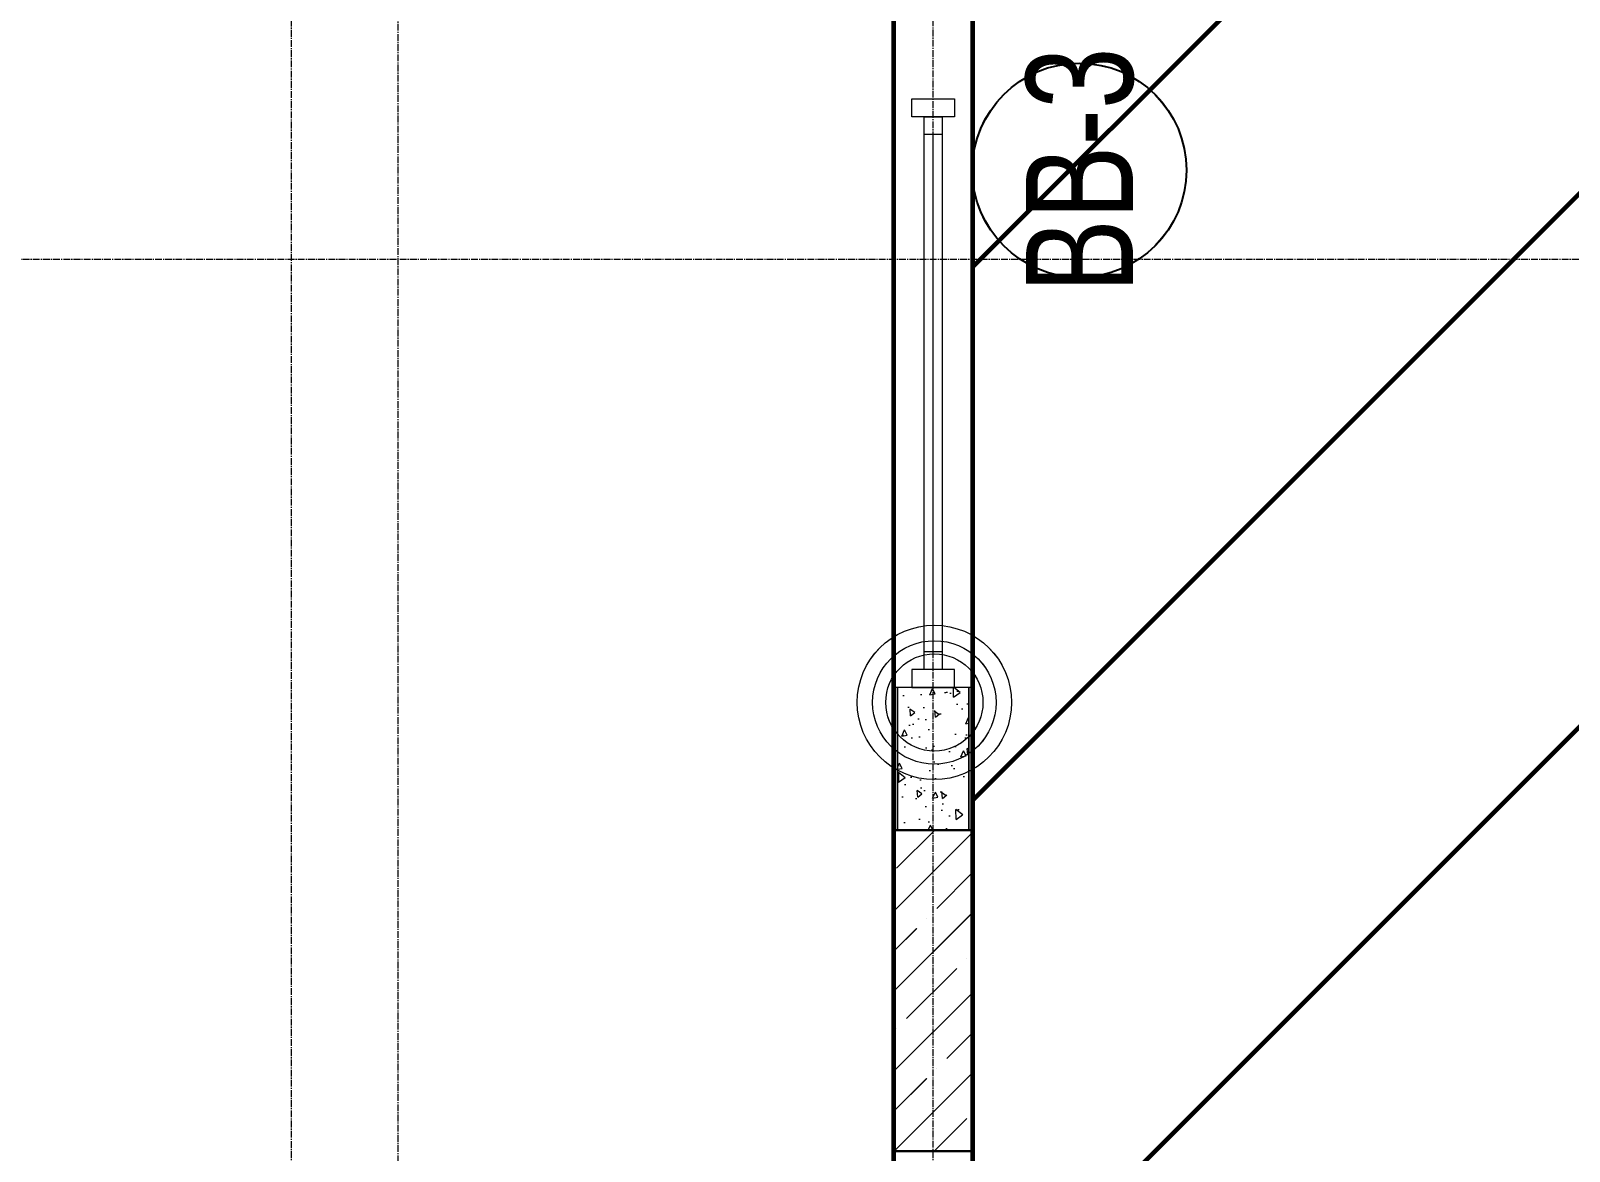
# Model space of a CAD drawing. Header units: millimetres. Extents: x 470010 to 1231400, y -134005 to 421770.
# Drawn here: x 678144 to 682457, y -34911 to -31770 of the extents above; entities that cross this region are included whole.
import ezdxf
from ezdxf.enums import TextEntityAlignment as Align

# ---------------------------------------------------------------- set-up
doc = ezdxf.new("R2010")
doc.units = ezdxf.units.MM
doc.linetypes.add('CENTER2', pattern=[28.575, 19.05, -3.175, 3.175, -3.175])
doc.linetypes.add('HIDDEN2', pattern=[4.7625, 3.175, -1.5875])
doc.layers.get('Defpoints').update_dxf_attribs({"color": 140})
for name, color, linetype, lineweight in [('0) шп потолок', 3, 'Continuous', 60), ('АР_Витраж', 4, 'Continuous', 13), ('АР_Витраж марка', 140, 'Continuous', 9), ('АР_Колонны', 70, 'Continuous', 30), ('АР_Стены ЖБ', 7, 'Continuous', 35), ('АР_Стены ПЕНОблок', 52, 'Continuous', 20), ('АР_Тонкая', 254, 'Continuous', 5), ('АР_Штриховка', 8, 'Continuous', 0)]:
    doc.layers.add(name, color=color, linetype=linetype, lineweight=lineweight)
doc.layers.add('АР_Делит', color=120, linetype='Continuous', lineweight=0, plot=False)
doc.layers.add('РД_Проем', color=230, linetype='Continuous', lineweight=0, plot=False)
doc.layers.add('РД_Витраж_вн', color=7, linetype='Continuous', true_color=0x148aff)
doc.layers.add('РД_Оси_100', color=7, linetype='Continuous', lineweight=0, true_color=0x525252)
doc.layers.add('РД_проем_инж перемыч_фахверк', color=7, linetype='Continuous', lineweight=18, true_color=0xff1f1f)
doc.styles.add('Arial_09', font='ARIALN.TTF', dxfattribs={"width": 0.9})
doc.styles.add('style1', font='ARIALN.TTF')

# ---------------------------------------------------------------- blocks, each defined once
blk = doc.blocks.new('СОШ_2200_АР_ОСИ_М100_28.05.24')
at = {"layer": 'РД_Оси_100', "color": 251, "linetype": 'CENTER2', "true_color": 0x636466}
blk.add_line((29555, 61200), (-5954.958, 61200), dxfattribs=at)
for points in [[(5849.555, 139938.679), (6000, 139538.679), (6000, -6194.559)], [(6300, -6195.83), (6300, 139538.679), (6450, 139938.679)], [(7800, -6155), (7800, 139938.679)]]:
    blk.add_lwpolyline(points, dxfattribs=at)
blk = doc.blocks.new('МаркаВитража1')
at = {"layer": 'Defpoints'}
blk.add_circle((0, 0), 3, dxfattribs=at)
at = {"color": 0, "linetype": 'ByBlock', "lineweight": -2, "style": 'Arial_09', "width": 0.9}
blk.add_attdef('АР-ОКНО:НАИМЕНОВАНИЕ', text='', height=3, dxfattribs=at).set_placement((0, 0), align=Align.MIDDLE)
blk = doc.blocks.new('A$C9108343f')
at = {"layer": 'АР_Штриховка', "linetype": 'Continuous', "lineweight": 0, "true_color": 0x000000}
h = blk.add_hatch(dxfattribs=at)
h.set_pattern_fill('AR-CONC', color=18, angle=45, style=0)
h.set_pattern_definition([(95, (-63444.08, -115658.25), (140.09465, 117.55338), [19.05, -209.55]), (40, (-63444.08, -115658.25), (-160.01845, 110.17673), [15.24, -167.64058]), (145.45144, (-63432.4, -115648.45), (-19.9238, 227.7301), [16.19001, -178.09024]), (91.1842, (-63480, -115622.33), (221.41024, 161.95341), [28.575, -314.325]), (141.63556, (-63461.55, -115608.83), (-7.08662, 342.82676), [24.28502, -267.1356]), (36.18415, (-63480, -115622.33), (-7.0866, 342.82676), [22.85997, -251.45973]), (66, (-63453.06, -115613.35), (179.51998, 34.89515), [19.05, -209.55]), (11, (-63453.06, -115613.35), (-86.53993, 173.9412), [15.24, -167.64]), (116.45145, (-63438.1, -115610.44), (92.98005, 208.83634), [16.19001, -178.08994]), (82.5, (-63444.08, -115658.25), (-57.60547, 61.973414), [0, -165.608, 0, -170.18, 0, -168.275]), (52.5, (-63444.08, -115658.25), (-23.589727, 118.087), [0, -97.028, 0, -161.798, 0, -64.135]), (12.5, (-63484.135, -115698.3), (99.927863, 91.826196), [0, -63.5, 0, -198.12, 0, -262.89]), (2.5, (-63502.1, -115716.26), (86.763904, 122.72239), [0, -82.55, 0, -131.572, 0, -186.69])])
h.paths.add_polyline_path([(14855, 66355), (15055, 66355), (15055, 66755), (14855, 66755)], flags=0)
h.paths.add_polyline_path([(14855, 69655), (15055, 69655), (15055, 69656), (14855, 69656)], flags=0)
at = {"layer": '0) шп потолок'}
for points in [[(14845, 61875), (14845, 70530), (7287.9, 70530), (7287.9, 61455), (13825, 61455)], [(19359, 70530), (15065, 70530), (15065, 45645), (19359, 45645), (19359, 68065)]]:
    blk.add_lwpolyline(points, dxfattribs=at)
at = {"layer": 'АР_Витраж', "color": 18, "linetype": 'Continuous', "lineweight": 5, "true_color": 0x000000}
for p, q in [((14845, 66755), (14845, 68405)), ((15065, 66755), (15065, 68405))]:
    blk.add_line(p, q, dxfattribs=at)
at = {"layer": 'АР_Витраж', "color": 18, "linetype": 'Continuous', "lineweight": 15, "true_color": 0x000000}
for p, q in [((14980, 68305), (14930, 68305)), ((14955, 66855), (14955, 68305)), ((14980, 66855), (14930, 66855))]:
    blk.add_line(p, q, dxfattribs=at)
for points in [[(14895, 68355), (14895, 68405), (15015, 68405), (15015, 68355)], [(14980, 66805), (14930, 66805), (14930, 68355), (14980, 68355)], [(14895, 66805), (14895, 66755), (15015, 66755), (15015, 66805)]]:
    blk.add_lwpolyline(points, close=True, dxfattribs=at)
at = {"layer": 'АР_Делит', "color": 18, "true_color": 0x000000}
for radius in [216.3, 173, 136.2]:
    blk.add_circle((14958.3, 66713.1), radius, dxfattribs=at)
at = {"layer": 'АР_Колонны', "color": 18, "linetype": 'HIDDEN2', "lineweight": 25, "true_color": 0x000000}
for p, q in [((14845, 66355), (15065, 66355)), ((14845, 65455), (14845, 66355)), ((15065, 66355), (15065, 65455)), ((15065, 65455), (14845, 65455))]:
    blk.add_line(p, q, dxfattribs=at)
at = {"layer": 'АР_Колонны', "color": 18, "linetype": 'Continuous', "lineweight": 15, "true_color": 0x000000}
for p, q in [((15065, 66355), (14845, 66355)), ((14845, 66355), (14845, 65455)), ((15065, 66355), (14845, 66355)), ((14845, 66355), (14845, 65455)), ((15065, 65455), (15065, 66355)), ((15065, 65455), (15065, 66355)), ((14845, 65455), (15065, 65455)), ((14845, 65455), (15065, 65455))]:
    blk.add_line(p, q, dxfattribs=at)
at = {"layer": 'АР_Стены ЖБ', "color": 18, "linetype": 'Continuous', "lineweight": 30, "true_color": 0x000000}
for p, q in [((15065, 66355), (14845, 66355)), ((14845, 66355), (14845, 65455)), ((15065, 65455), (15065, 66355)), ((14845, 65455), (15065, 65455))]:
    blk.add_line(p, q, dxfattribs=at)
at = {"layer": 'АР_Стены ПЕНОблок', "color": 18, "linetype": 'Continuous', "lineweight": 20, "true_color": 0x000000}
for p, q in [((15055, 66755), (14855, 66755)), ((14855, 66755), (14855, 66355)), ((15055, 66355), (15055, 66755)), ((14855, 66355), (15055, 66355))]:
    blk.add_line(p, q, dxfattribs=at)
at = {"layer": 'АР_Тонкая', "color": 18, "linetype": 'Continuous', "lineweight": 0, "true_color": 0x000000}
for p, q in [((14855, 66755), (14845, 66755)), ((14845, 66755), (14845, 66355)), ((14855, 66355), (14855, 66755)), ((15065, 66755), (15055, 66755)), ((15055, 66755), (15055, 66355)), ((15065, 66355), (15065, 66755)), ((14845, 66355), (14855, 66355)), ((15055, 66355), (15065, 66355))]:
    blk.add_line(p, q, dxfattribs=at)
at = {"layer": 'АР_Штриховка', "color": 18, "linetype": 'Continuous', "lineweight": 5, "true_color": 0x000000}
for p, q in [((14845, 66352.7), (14847.2, 66355)), ((14845, 66128.2), (15065, 66348.2)), ((14852.5, 66248.1), (14959.5, 66355)), ((14964.8, 66135.8), (15065, 66236)), ((14845, 65903.7), (15065, 66123.7)), ((14845, 66016), (14908.7, 66079.7)), ((14936.7, 66107.7), (14936.7, 66107.7)), ((15049, 65995.5), (15049, 65995.5)), ((14880.6, 65827.1), (15020.9, 65967.4)), ((14845, 65679.2), (15065, 65899.2)), ((14852.5, 65799.1), (14852.5, 65799.1)), ((14992.8, 65714.9), (15065, 65787)), ((14845, 65567), (14936.7, 65658.7)), ((14845.2, 65455), (15065, 65674.7)), ((14964.8, 65686.8), (14964.8, 65686.8)), ((14957.5, 65455), (15049, 65546.5))]:
    blk.add_line(p, q, dxfattribs=at)
at = {"layer": 'РД_Витраж_вн', "color": 18, "linetype": 'Continuous', "lineweight": 15, "true_color": 0x000000}
for p, q in [((14845, 69655), (14845, 66755)), ((15065, 69655), (15065, 66755))]:
    blk.add_line(p, q, dxfattribs=at)
at = {"layer": 'РД_Проем', "color": 18, "linetype": 'Continuous', "lineweight": 15, "true_color": 0x000000}
for p, q in [((14845, 69655), (14845, 66755)), ((15065, 69655), (15065, 66755))]:
    blk.add_line(p, q, dxfattribs=at)
at = {"layer": 'РД_проем_инж перемыч_фахверк', "color": 18, "linetype": 'Continuous', "lineweight": 15, "true_color": 0x000000}
for p, q in [((14845, 69655), (14845, 66755)), ((15065, 69655), (15065, 66755))]:
    blk.add_line(p, q, dxfattribs=at)
at = {"layer": 'АР_Витраж марка', "color": 18, "linetype": 'Continuous', "lineweight": 15, "true_color": 0x000000, "xscale": 100, "yscale": 100, "zscale": 100, "rotation": 90.00000000000001}
blk.add_blockref('МаркаВитража1', (15365, 68205), dxfattribs=at).add_auto_attribs({'АР-ОКНО:НАИМЕНОВАНИЕ': 'ВВ-3'})
at = {"layer": 'РД_Оси_100'}
blk.add_blockref('СОШ_2200_АР_ОСИ_М100_28.05.24', (7155, 6755), dxfattribs=at)
at = {"layer": 'Defpoints', "color": 18, "true_color": 0x000000, "style": 'style1'}
for p in [(143949.3, 316089.1), (143975, 281639.5), (143890.4, 273244.7), (143840, 264276.8), (143967.8, 254892.4), (12252, 104178.1), (12382.6, 96023.1)]:
    blk.add_attdef('АР-ПОМЕЩЕНИЕ:НАИМЕНОВАНИЕ', text='', height=100, dxfattribs=at).set_placement(p, align=Align.MIDDLE)
at = {"layer": 'Defpoints', "color": 18, "true_color": 0x000000, "style": 'style1', "flags": 8}
for p in [(143951.3, 279099.1), (143848.3, 269251.1), (143875.3, 260094.2), (144049.7, 250824.7), (163419.3, 238153.4), (155897.5, 237966), (183037.2, 237966), (143342.9, 237876.2)]:
    blk.add_attdef('АР-ПОМЕЩЕНИЕ:НАИМЕНОВАНИЕ', text='', height=100, dxfattribs=at).set_placement(p, align=Align.MIDDLE)

msp = doc.modelspace()

# ---------------------------------------------------------------- hatches: boundary and pattern name
at = {"layer": '0) шп потолок'}
h = msp.add_hatch(dxfattribs=at)
h.set_pattern_fill('ANSI31', color=3, scale=333)
h.paths.add_polyline_path([(685063.57, -43411.242), (685063.57, -42811.242), (685063.57, -42611.242), (685063.57, -42011.242), (685063.57, -41861.242), (685063.57, -40961.242), (685063.57, -39861.242), (685063.57, -39651.242), (685063.57, -38161.242), (685063.57, -37586.487), (684843.57, -37586.487), (684843.57, -37296.487), (685063.57, -37296.487), (685063.57, -36061.242), (685063.57, -35161.242), (685063.57, -34061.242), (685063.57, -32711.242), (685063.57, -32521.242), (685073.57, -32301.242), (692853.57, -32301.242), (692853.57, -32011.242), (692863.047, -28611.242), (692853.57, -28611.242), (692853.57, -27711.242), (692863.831, -26236.242), (689593.57, -26236.242), (689593.57, -25336.242), (687593.57, -25336.242), (687593.57, -25336.242), (686818.57, -25336.242), (686818.57, -29836.242), (685077.58, -29836.242), (682453.57, -29836.242), (682453.57, -30256.242), (680783.57, -30256.242), (680783.57, -54091.242), (681303.57, -54091.242), (681303.57, -54504.57), (681723.244, -54504.57), (681723.244, -54721.242), (683963.896, -54721.242), (683963.896, -54504.57), (684383.57, -54504.57), (684383.57, -54721.242), (684543.57, -54721.242), (684543.57, -54091.242), (684543.57, -52221.242), (685063.57, -52221.242), (685063.57, -51311.242), (685063.57, -50111.242), (685063.57, -49811.242), (685063.57, -46911.242), (685063.57, -46311.242), (685063.57, -45411.242)])
at = {"layer": 'АР_Штриховка', "linetype": 'Continuous', "lineweight": 0, "true_color": 0x000000}
h = msp.add_hatch(dxfattribs=at)
h.set_pattern_fill('AR-CONC', color=18, angle=45, style=0)
h.set_pattern_definition([(95, (602274.53, -216024.49), (140.09465, 117.55338), [19.05, -209.55]), (40, (602274.53, -216024.5), (-160.01845, 110.17673), [15.24, -167.64058]), (145.45144, (602286.2, -216014.7), (-19.9238, 227.7301), [16.19001, -178.09024]), (91.1842, (602238.6, -215988.57), (221.41024, 161.95341), [28.575, -314.325]), (141.63556, (602257.06, -215975.07), (-7.08662, 342.82676), [24.28502, -267.1356]), (36.18415, (602238.6, -215988.57), (-7.0866, 342.82676), [22.85997, -251.45973]), (66, (602265.55, -215979.59), (179.51998, 34.89515), [19.05, -209.55]), (11, (602265.55, -215979.59), (-86.53993, 173.9412), [15.24, -167.64]), (116.45145, (602280.51, -215976.68), (92.98005, 208.83634), [16.19001, -178.08994]), (82.5, (602274.53, -216024.49), (-57.60547, 61.973414), [0, -165.608, 0, -170.18, 0, -168.275]), (52.5, (602274.53, -216024.49), (-23.589727, 118.087), [0, -97.028, 0, -161.798, 0, -64.135]), (12.5, (602234.48, -216064.544), (99.927863, 91.826196), [0, -63.5, 0, -198.12, 0, -262.89]), (2.5, (602216.52, -216082.5), (86.763904, 122.72239), [0, -82.55, 0, -131.572, 0, -186.69])])
h.paths.add_polyline_path([(680573.57, -34011.242), (680773.57, -34011.242), (680773.57, -33611.242), (680573.57, -33611.242)], flags=0)
h.paths.add_polyline_path([(680573.57, -30711.242), (680773.57, -30711.242), (680773.57, -30710.242), (680573.57, -30710.242)], flags=0)

# ---------------------------------------------------------------- linework, layer by layer
at = {"layer": '0) шп потолок'}
for points in [[(680563.57, -38491.242), (680563.57, -29836.242), (673006.525, -29836.242), (673006.525, -38911.242), (679543.57, -38911.242)], [(685077.58, -29836.242), (680783.57, -29836.242), (680783.57, -54721.242), (685077.58, -54721.242), (685077.58, -32301.242)]]:
    msp.add_lwpolyline(points, dxfattribs=at)
at = {"layer": 'АР_Витраж', "color": 18, "linetype": 'Continuous', "lineweight": 5, "true_color": 0x000000}
for p, q in [((680563.57, -33611.242), (680563.57, -31961.242)), ((680783.57, -33611.242), (680783.57, -31961.242))]:
    msp.add_line(p, q, dxfattribs=at)
at = {"layer": 'АР_Витраж', "color": 18, "linetype": 'Continuous', "lineweight": 15, "true_color": 0x000000}
for p, q in [((680698.57, -32061.242), (680648.57, -32061.242)), ((680673.57, -33511.242), (680673.57, -32061.242)), ((680698.57, -33511.242), (680648.57, -33511.242))]:
    msp.add_line(p, q, dxfattribs=at)
for points in [[(680613.57, -32011.242), (680613.57, -31961.242), (680733.57, -31961.242), (680733.57, -32011.242)], [(680698.57, -33561.242), (680648.57, -33561.242), (680648.57, -32011.242), (680698.57, -32011.242)], [(680613.57, -33561.242), (680613.57, -33611.242), (680733.57, -33611.242), (680733.57, -33561.242)]]:
    msp.add_lwpolyline(points, close=True, dxfattribs=at)
at = {"layer": 'АР_Делит', "color": 18, "true_color": 0x000000}
for radius in [216.336, 173.036, 136.212]:
    msp.add_circle((680676.957, -33653.162), radius, dxfattribs=at)
at = {"layer": 'АР_Колонны', "color": 18, "linetype": 'HIDDEN2', "lineweight": 25, "true_color": 0x000000}
for p, q in [((680563.57, -34011.242), (680783.57, -34011.242)), ((680563.57, -34911.242), (680563.57, -34011.242)), ((680783.57, -34011.242), (680783.57, -34911.242)), ((680783.57, -34911.242), (680563.57, -34911.242))]:
    msp.add_line(p, q, dxfattribs=at)
at = {"layer": 'АР_Колонны', "color": 18, "linetype": 'Continuous', "lineweight": 15, "true_color": 0x000000}
for p, q in [((680783.57, -34011.242), (680563.57, -34011.242)), ((680563.57, -34011.242), (680563.57, -34911.242)), ((680783.57, -34011.242), (680563.57, -34011.242)), ((680563.57, -34011.242), (680563.57, -34911.242)), ((680783.57, -34911.242), (680783.57, -34011.242)), ((680783.57, -34911.242), (680783.57, -34011.242)), ((680563.57, -34911.242), (680783.57, -34911.242)), ((680563.57, -34911.242), (680783.57, -34911.242))]:
    msp.add_line(p, q, dxfattribs=at)
at = {"layer": 'АР_Стены ЖБ', "color": 18, "linetype": 'Continuous', "lineweight": 30, "true_color": 0x000000}
for p, q in [((680783.57, -34011.242), (680563.57, -34011.242)), ((680563.57, -34011.242), (680563.57, -34911.242)), ((680783.57, -34911.242), (680783.57, -34011.242)), ((680563.57, -34911.242), (680783.57, -34911.242))]:
    msp.add_line(p, q, dxfattribs=at)
at = {"layer": 'АР_Стены ПЕНОблок', "color": 18, "linetype": 'Continuous', "lineweight": 20, "true_color": 0x000000}
for p, q in [((680773.57, -33611.242), (680573.57, -33611.242)), ((680573.57, -33611.242), (680573.57, -34011.242)), ((680773.57, -34011.242), (680773.57, -33611.242)), ((680573.57, -34011.242), (680773.57, -34011.242))]:
    msp.add_line(p, q, dxfattribs=at)
at = {"layer": 'АР_Тонкая', "color": 18, "linetype": 'Continuous', "lineweight": 0, "true_color": 0x000000}
for p, q in [((680573.57, -33611.242), (680563.57, -33611.242)), ((680563.57, -33611.242), (680563.57, -34011.242)), ((680573.57, -34011.242), (680573.57, -33611.242)), ((680783.57, -33611.242), (680773.57, -33611.242)), ((680773.57, -33611.242), (680773.57, -34011.242)), ((680783.57, -34011.242), (680783.57, -33611.242)), ((680563.57, -34011.242), (680573.57, -34011.242)), ((680773.57, -34011.242), (680783.57, -34011.242))]:
    msp.add_line(p, q, dxfattribs=at)
at = {"layer": 'АР_Штриховка', "color": 18, "linetype": 'Continuous', "lineweight": 5, "true_color": 0x000000}
for p, q in [((680563.57, -34013.493), (680565.821, -34011.242)), ((680563.57, -34237.999), (680783.57, -34017.999)), ((680571.137, -34118.179), (680678.074, -34011.242)), ((680683.39, -34230.432), (680783.57, -34130.252)), ((680563.57, -34462.506), (680783.57, -34242.506)), ((680563.57, -34350.252), (680627.264, -34286.559)), ((680599.201, -34539.128), (680739.517, -34398.812)), ((680563.57, -34687.012), (680783.57, -34467.012)), ((680711.454, -34651.381), (680783.57, -34579.265)), ((680563.57, -34799.265), (680655.327, -34707.508)), ((680563.846, -34911.242), (680783.57, -34691.518)), ((680676.099, -34911.242), (680767.58, -34819.761))]:
    msp.add_line(p, q, dxfattribs=at)
at = {"layer": 'РД_Витраж_вн', "color": 18, "linetype": 'Continuous', "lineweight": 15, "true_color": 0x000000}
for p, q in [((680563.57, -30711.242), (680563.57, -33611.242)), ((680783.57, -30711.242), (680783.57, -33611.242))]:
    msp.add_line(p, q, dxfattribs=at)
at = {"layer": 'РД_Проем', "color": 18, "linetype": 'Continuous', "lineweight": 15, "true_color": 0x000000}
for p, q in [((680563.57, -30711.242), (680563.57, -33611.242)), ((680783.57, -30711.242), (680783.57, -33611.242))]:
    msp.add_line(p, q, dxfattribs=at)
at = {"layer": 'РД_проем_инж перемыч_фахверк', "color": 18, "linetype": 'Continuous', "lineweight": 15, "true_color": 0x000000}
for p, q in [((680563.57, -30711.242), (680563.57, -33611.242)), ((680783.57, -30711.242), (680783.57, -33611.242))]:
    msp.add_line(p, q, dxfattribs=at)

# ---------------------------------------------------------------- block references
msp.add_blockref('A$C9108343f', (665718.612, -100366.242))
at = {"layer": 'АР_Витраж марка', "color": 18, "linetype": 'Continuous', "lineweight": 15, "true_color": 0x000000, "xscale": 100, "yscale": 100, "zscale": 100, "rotation": 90.00000000000001}
msp.add_blockref('МаркаВитража1', (681083.57, -32161.242), dxfattribs=at).add_auto_attribs({'АР-ОКНО:НАИМЕНОВАНИЕ': 'ВВ-3'})
at = {"layer": 'РД_Оси_100'}
msp.add_blockref('СОШ_2200_АР_ОСИ_М100_28.05.24', (672873.57, -93611.242), dxfattribs=at)

doc.saveas('drawing.dxf')
